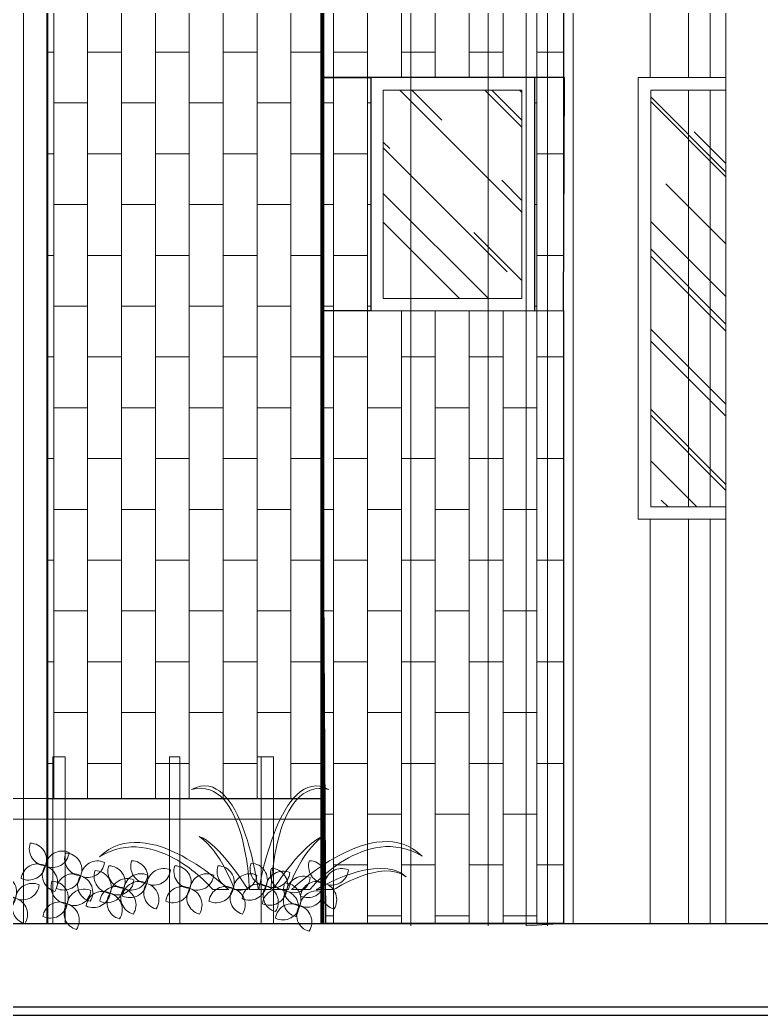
# Model space of a CAD drawing. Header units: inches. Extents: x 17.6 to 55, y 11.8 to 85.9.
# Drawn here: x 44.152 to 45.931, y 59.442 to 61.831 of the extents above; entities that cross this region are included whole.
import ezdxf

# ---------------------------------------------------------------- set-up
doc = ezdxf.new("R2010")
doc.units = ezdxf.units.IN
doc.header["$MEASUREMENT"] = 0
doc.layers.add('8', color=3, linetype='Continuous')
doc.layers.add('FURNITURE F 1 100', color=7, linetype='Continuous', lineweight=13, true_color=0x93979a)
doc.layers.add('HATCH F 1 100', color=7, linetype='Continuous', lineweight=0, true_color=0xc9c9c9)
doc.layers.add('TREE G 1 100', color=7, linetype='Continuous', lineweight=9, true_color=0xbed3d5, transparency=0.6)
doc.layers.add('VEGETACION', color=86, linetype='Continuous', lineweight=13)
doc.layers.add('WALL 1 100', color=250, linetype='Continuous', lineweight=30)
pattern_1 = [(90, (-1398.88951, -763.15725), (-0.08129016, 5e-18), []), (180, (-1398.88951, -763.15725), (-0.08129016, -0.12192), [0.08129016, -0.08129016])]

# ---------------------------------------------------------------- blocks, each defined once
blk = doc.blocks.new('A4')
at = {"layer": 'TREE G 1 100'}
for centre, radius, start, end in [((0.0419, 0.0818), 0.0911, 161.0667, 266.4037), ((-0.0453, 0.0236), 0.0878, 338.147, 89.3234), ((0.1264, -0.0215), 0.0911, 66.8071, 172.1441), ((0.0748, 0.0698), 0.0878, 243.8874, 355.0638), ((-0.0049, -0.0866), 0.0878, 62.1384, 173.3149), ((-0.0536, 0.0062), 0.0911, 245.0581, 350.3951), ((0.1077, -0.0598), 0.0878, 144.6671, 255.8435), ((0.0094, -0.0961), 0.0911, 327.5868, 72.9238)]:
    blk.add_arc(centre, radius, start, end, dxfattribs=at)

msp = doc.modelspace()

# ---------------------------------------------------------------- hatches: boundary and pattern name
at = {"layer": 'HATCH F 1 100'}
h = msp.add_hatch(dxfattribs=at)
h.set_pattern_fill('JIS_WOOD', color=256, scale=0.08, angle=45, style=0)
h.set_pattern_definition([(90, (-1392.510646, -763.15784), (-0.0565685424, 1e-17), [])])
h.paths.add_polyline_path([(44.11, 61.8618), (44.2188, 61.8618), (44.2188, 59.6618), (44.11, 59.6618)])
h = msp.add_hatch(dxfattribs=at)
h.set_pattern_fill('AR-BRSTD', color=256, scale=0.0012, angle=90, style=0)
h.set_pattern_definition([(90, (-1392.81396, -763.15721), (-0.08129016, 5e-18), []), (180, (-1392.81396, -763.15721), (-0.08129016, -0.12192), [0.08129016, -0.08129016])])
h.paths.add_polyline_path([(44.2188, 61.8624), (44.2188, 59.9624), (44.8778, 59.9624), (44.8778, 61.8617)])
h = msp.add_hatch(dxfattribs=at)
h.set_pattern_fill('AR-BRSTD', color=256, scale=0.0012, angle=90, style=0)
h.set_pattern_definition(pattern_1)
h.paths.add_polyline_path([(44.8778, 61.8617), (45.4568, 61.8617), (45.4568, 61.6924), (44.8778, 61.6924)])
h.paths.add_polyline_path([(44.9942, 61.6924), (44.9942, 61.1327), (44.8778, 61.1324), (44.8778, 61.6924)])
h = msp.add_hatch(dxfattribs=at)
h.set_pattern_fill('AR-BRSTD', color=256, scale=0.0012, angle=90, style=0)
h.set_pattern_definition(pattern_1)
h.paths.add_polyline_path([(45.3868, 61.1324), (45.4568, 61.1337), (45.4592, 61.6924), (45.3868, 61.6924)])
h = msp.add_hatch(dxfattribs=at)
h.set_pattern_fill('AR-RROOF', color=256, scale=0.008, angle=135, style=0)
h.set_pattern_definition([(135, (-1398.8895, -763.15725), (-0.459789113, 0.172420918), [3.048, -0.4064, 1.016, -0.2032]), (135, (-1399.15245, -763.038), (-0.047415752, -0.33478395), [0.6096, -0.067056, 1.2192, -0.1524]), (135, (-1399.08348, -763.20754), (-0.843425655, 0.650888964), [1.6256, -0.28448, 0.8128, -0.2032])])
h.paths.add_polyline_path([(45.8463, 61.6624), (45.6658, 61.6624), (45.6658, 60.6624), (45.8463, 60.6624)])
h.paths.add_polyline_path([(45.0242, 61.6624), (45.3568, 61.6624), (45.3568, 61.1624), (45.0242, 61.1624)])
h = msp.add_hatch(dxfattribs=at)
h.set_pattern_fill('AR-BRSTD', color=256, scale=0.0012, angle=90, style=0)
h.set_pattern_definition(pattern_1)
h.paths.add_polyline_path([(44.8778, 61.1324), (45.4568, 61.1337), (45.4568, 59.6624), (44.8866, 59.6624)])

# ---------------------------------------------------------------- linework, layer by layer
at = {"layer": 'FURNITURE F 1 100', "lineweight": 9}
for p, q in [((45.4568, 62.8624), (45.4568, 59.6624)), ((45.8463, 62.3624), (45.8463, 59.6624)), ((45.0242, 61.6624), (45.3568, 61.6624)), ((45.6658, 61.6624), (45.8463, 61.6624)), ((45.6658, 61.6624), (45.6658, 60.6624)), ((45.0242, 61.1624), (45.3568, 61.1624)), ((45.6658, 60.6624), (45.8463, 60.6624))]:
    msp.add_line(p, q, dxfattribs=at)
at = {"layer": 'FURNITURE F 1 100'}
for p, q in [((45.4799, 62.3779), (45.4799, 59.6624)), ((45.6648, 62.3689), (45.6648, 61.6924)), ((45.7563, 62.3654), (45.7563, 61.6924)), ((45.808, 62.3636), (45.808, 61.6924)), ((45.4568, 62.1624), (45.4568, 59.6624)), ((44.8778, 61.8624), (44.8778, 59.6624)), ((45.0905, 61.8624), (45.0905, 59.6565)), ((45.2754, 61.8624), (45.2754, 59.6565)), ((45.3668, 61.8624), (45.3668, 59.6565)), ((45.4185, 61.8624), (45.4185, 59.6565)), ((45.8463, 61.6924), (45.6358, 61.6924)), ((45.6358, 61.6924), (45.6358, 60.6324)), ((45.0242, 61.6624), (45.0242, 61.1624)), ((45.3568, 61.1624), (45.3568, 61.6624)), ((45.7563, 61.6624), (45.7563, 60.6624)), ((45.808, 61.6624), (45.808, 60.6624)), ((45.6358, 60.6324), (45.8463, 60.6324)), ((45.6648, 60.6324), (45.6648, 59.6624)), ((45.7563, 60.6324), (45.7563, 59.6624)), ((45.808, 60.6324), (45.808, 59.6624)), ((44.2311, 59.6624), (44.2311, 60.0624)), ((44.2311, 60.0624), (44.2611, 60.0624)), ((44.2611, 59.6624), (44.2611, 60.0624)), ((44.5111, 59.6624), (44.5111, 60.0624)), ((44.5111, 60.0624), (44.5361, 60.0624)), ((44.5361, 59.6624), (44.5361, 60.0624)), ((44.7212, 60.0624), (44.7611, 60.0624)), ((44.7311, 59.6624), (44.7311, 60.0624)), ((44.7611, 59.6624), (44.7611, 60.0624)), ((44.8778, 60.0624), (44.8866, 59.6624)), ((37.7311, 59.9624), (44.8778, 59.9624)), ((37.7311, 59.9124), (44.8778, 59.9124)), ((35.9665, 59.6624), (49.9698, 59.6624)), ((45.3668, 59.6565), (45.4568, 59.6624))]:
    msp.add_line(p, q, dxfattribs=at)
at = {"layer": 'FURNITURE F 1 100', "const_width": 0.01, "flags": 128}
msp.add_lwpolyline([(44.8778, 61.8624), (44.8778, 59.6624)], dxfattribs=at)
at = {"layer": 'FURNITURE F 1 100'}
msp.add_lwpolyline([(44.9942, 61.6924), (45.3868, 61.6924), (45.3868, 61.1324), (44.9942, 61.1324)], close=True, dxfattribs=at)
for points in [[(45.0242, 61.6624), (45.3568, 61.6624), (45.3568, 61.1624), (45.0242, 61.1624), (45.0242, 61.6624)], [(45.8463, 61.6624), (45.6658, 61.6624), (45.6658, 60.6624), (45.8463, 60.6624), (45.8463, 61.6624)]]:
    msp.add_lwpolyline(points, dxfattribs=at)
at = {"layer": 'TREE G 1 100'}
for points in [[(44.7032, 59.7435), (44.7032, 59.7466), (44.7028, 59.7501), (44.7024, 59.7551), (44.702, 59.7613), (44.7017, 59.7683), (44.7009, 59.7764), (44.7001, 59.7857), (44.6989, 59.7954), (44.6974, 59.8058), (44.6959, 59.8167), (44.6939, 59.8279), (44.6916, 59.8399), (44.6889, 59.8515), (44.6862, 59.8639), (44.6831, 59.8758), (44.6792, 59.8878), (44.6754, 59.8994), (44.6707, 59.911), (44.6657, 59.9219), (44.6603, 59.9323), (44.6545, 59.9424), (44.6483, 59.9517), (44.6413, 59.9598), (44.6336, 59.9675), (44.6254, 59.9737), (44.6169, 59.9791), (44.6077, 59.983), (44.5976, 59.9857), (44.5872, 59.9869), (44.5759, 59.9861), (44.5639, 59.9842), (44.5752, 59.9888), (44.5856, 59.9915), (44.596, 59.9927), (44.6057, 59.9915), (44.615, 59.9892), (44.6235, 59.9849), (44.632, 59.9795), (44.6401, 59.9726), (44.6475, 59.9648), (44.6548, 59.9559), (44.6614, 59.9459), (44.668, 59.9354), (44.6738, 59.9238), (44.6792, 59.9118), (44.6846, 59.8998), (44.6939, 59.8743), (44.6982, 59.8615), (44.702, 59.8488), (44.7055, 59.836), (44.7086, 59.8236), (44.7113, 59.8116), (44.714, 59.8004), (44.716, 59.79), (44.7179, 59.7799), (44.7198, 59.771), (44.721, 59.7633), (44.7222, 59.7563), (44.7229, 59.7509), (44.7237, 59.747), (44.7241, 59.7443), (44.7241, 59.7435), (44.7032, 59.7435)], [(44.7547, 59.7435), (44.7256, 59.7435), (44.7256, 59.7443), (44.7264, 59.747), (44.7268, 59.7509), (44.728, 59.7563), (44.7295, 59.7629), (44.7311, 59.771), (44.733, 59.7799), (44.7353, 59.7896), (44.738, 59.8004), (44.7407, 59.8116), (44.7442, 59.8232), (44.7477, 59.8356), (44.7516, 59.848), (44.7558, 59.8608), (44.7605, 59.8739), (44.7655, 59.8867), (44.7705, 59.8991), (44.7763, 59.9114), (44.7821, 59.923), (44.7887, 59.9346), (44.7953, 59.9451), (44.8022, 59.9551), (44.8096, 59.964), (44.8177, 59.9722), (44.8258, 59.9787), (44.8343, 59.9845), (44.8432, 59.9884), (44.8525, 59.9911), (44.8622, 59.9923), (44.8723, 59.9915), (44.8827, 59.9888), (44.8935, 59.9842), (44.8815, 59.9861), (44.8703, 59.9865), (44.8599, 59.9853), (44.8498, 59.9826), (44.8405, 59.9784), (44.832, 59.9733), (44.8239, 59.9668), (44.8162, 59.9594), (44.8096, 59.9509), (44.803, 59.9416), (44.7972, 59.9319), (44.7918, 59.9211), (44.7868, 59.9103), (44.7825, 59.8987), (44.7783, 59.8871), (44.7748, 59.8751), (44.7717, 59.8631), (44.7686, 59.8511), (44.7663, 59.8391), (44.7639, 59.8275), (44.762, 59.8163), (44.7605, 59.8054), (44.7589, 59.795), (44.7577, 59.7853), (44.757, 59.7764), (44.7562, 59.7683), (44.7558, 59.7613), (44.755, 59.7551), (44.755, 59.7501), (44.7547, 59.7466), (44.7547, 59.7435)], [(44.6668, 59.7435), (44.6665, 59.7447), (44.6653, 59.7474), (44.6637, 59.7521), (44.6614, 59.7582), (44.6583, 59.7656), (44.6545, 59.7741), (44.6498, 59.7834), (44.6448, 59.7934), (44.6394, 59.8039), (44.6328, 59.8147), (44.6258, 59.8252), (44.6185, 59.8356), (44.6104, 59.8457), (44.6015, 59.855), (44.5922, 59.8635), (44.5821, 59.8708), (44.5906, 59.8677), (44.5999, 59.8623), (44.6092, 59.855), (44.6189, 59.8464), (44.6289, 59.8364), (44.6386, 59.8259), (44.6483, 59.8147), (44.6576, 59.8031), (44.6661, 59.7919), (44.6742, 59.7811), (44.6815, 59.771), (44.6877, 59.7617), (44.6931, 59.7544), (44.697, 59.7486), (44.6993, 59.7447), (44.7001, 59.7435), (44.6668, 59.7435)], [(44.7968, 59.7435), (44.7589, 59.7435), (44.7597, 59.7447), (44.7624, 59.7486), (44.7663, 59.7544), (44.7717, 59.7617), (44.7783, 59.771), (44.7856, 59.7811), (44.7937, 59.7919), (44.803, 59.8031), (44.8123, 59.8147), (44.8224, 59.8259), (44.8324, 59.8364), (44.8425, 59.8464), (44.8525, 59.855), (44.8622, 59.8623), (44.8715, 59.8677), (44.88, 59.8708), (44.8699, 59.8635), (44.8606, 59.855), (44.8518, 59.8457), (44.8436, 59.8356), (44.8363, 59.8252), (44.8293, 59.8147), (44.8231, 59.8039), (44.8173, 59.7934), (44.8123, 59.7834), (44.808, 59.7741), (44.8046, 59.7656), (44.8015, 59.7582), (44.7991, 59.7521), (44.7976, 59.7474), (44.7968, 59.7447), (44.7968, 59.7435)], [(44.6154, 59.7435), (44.615, 59.7439), (44.6138, 59.7455), (44.6119, 59.7474), (44.6092, 59.7505), (44.6061, 59.754), (44.6019, 59.7579), (44.5922, 59.7675), (44.5798, 59.7784), (44.5728, 59.7845), (44.5651, 59.7904), (44.5574, 59.7965), (44.5489, 59.8023), (44.54, 59.8081), (44.5307, 59.8139), (44.5206, 59.8194), (44.5106, 59.8248), (44.5001, 59.8294), (44.4893, 59.8337), (44.4781, 59.8375), (44.4668, 59.841), (44.4552, 59.8433), (44.4432, 59.8449), (44.4313, 59.8461), (44.4193, 59.8461), (44.4069, 59.8449), (44.3941, 59.843), (44.3817, 59.8395), (44.369, 59.8352), (44.3562, 59.8294), (44.3434, 59.8225), (44.3543, 59.8317), (44.3659, 59.8399), (44.3775, 59.8461), (44.3899, 59.8507), (44.4022, 59.8542), (44.4146, 59.8561), (44.4274, 59.8569), (44.4401, 59.8565), (44.4533, 59.8553), (44.4661, 59.853), (44.4792, 59.8499), (44.492, 59.8461), (44.5048, 59.8414), (44.5171, 59.836), (44.5295, 59.8306), (44.5415, 59.8244), (44.5531, 59.8178), (44.5643, 59.8112), (44.5752, 59.8043), (44.5856, 59.7977), (44.5953, 59.7907), (44.6046, 59.7842), (44.6131, 59.7776), (44.6212, 59.7714), (44.6282, 59.7656), (44.6347, 59.7602), (44.6401, 59.7555), (44.6448, 59.7513), (44.6483, 59.7482), (44.651, 59.7455), (44.6529, 59.7439), (44.6533, 59.7435), (44.6154, 59.7435)], [(44.8483, 59.7435), (44.8042, 59.7435), (44.8049, 59.7439), (44.8065, 59.7459), (44.8092, 59.7482), (44.8131, 59.7517), (44.8177, 59.7559), (44.8235, 59.7606), (44.8301, 59.766), (44.8374, 59.7718), (44.8456, 59.778), (44.8541, 59.7845), (44.8637, 59.7915), (44.8738, 59.7985), (44.8842, 59.8054), (44.8955, 59.8124), (44.9067, 59.819), (44.9187, 59.8256), (44.9311, 59.8317), (44.9434, 59.8375), (44.9562, 59.843), (44.969, 59.8476), (44.9821, 59.8519), (44.9949, 59.855), (45.008, 59.8573), (45.0212, 59.8584), (45.034, 59.8588), (45.0467, 59.858), (45.0591, 59.8561), (45.0715, 59.8526), (45.0835, 59.848), (45.0951, 59.8414), (45.1063, 59.8337), (45.1171, 59.824), (45.1044, 59.831), (45.0916, 59.8364), (45.0788, 59.8406), (45.0664, 59.8437), (45.0541, 59.8457), (45.0417, 59.8468), (45.0293, 59.8468), (45.0173, 59.8457), (45.0057, 59.8437), (44.9941, 59.8414), (44.9829, 59.8379), (44.9717, 59.8341), (44.9612, 59.8298), (44.9508, 59.8252), (44.9407, 59.8198), (44.9311, 59.8143), (44.9218, 59.8085), (44.9129, 59.8023), (44.9047, 59.7965), (44.8966, 59.7904), (44.8893, 59.7845), (44.8827, 59.7787), (44.8761, 59.7729), (44.8703, 59.7675), (44.8606, 59.7579), (44.8572, 59.754), (44.8537, 59.7505), (44.8514, 59.7474), (44.8494, 59.7455), (44.8487, 59.7439), (44.8483, 59.7435)], [(44.9055, 59.7435), (44.8634, 59.7435), (44.8649, 59.7447), (44.8699, 59.7474), (44.8777, 59.7517), (44.8881, 59.7567), (44.9005, 59.7629), (44.9144, 59.7691), (44.9303, 59.7757), (44.9469, 59.7815), (44.9643, 59.7869), (44.9825, 59.7911), (45.0003, 59.7938), (45.0181, 59.7946), (45.0351, 59.7938), (45.0514, 59.79), (45.0661, 59.7838), (45.0792, 59.7741), (45.068, 59.7811), (45.0552, 59.7857), (45.0421, 59.788), (45.0278, 59.7884), (45.0135, 59.7873), (44.9991, 59.7842), (44.9848, 59.7803), (44.9709, 59.7757), (44.9577, 59.7706), (44.9454, 59.7652), (44.9341, 59.7598), (44.9245, 59.7548), (44.9167, 59.7501), (44.9106, 59.7466), (44.9067, 59.7443), (44.9055, 59.7435)]]:
    msp.add_lwpolyline(points, dxfattribs=at)
at = {"layer": 'WALL 1 100', "linetype": 'Continuous'}
for p, q in [((18.1285, 59.6624), (49.9698, 59.6624)), ((18.1285, 59.4624), (49.9698, 59.4624)), ((18.1285, 59.4424), (49.9698, 59.4424))]:
    msp.add_line(p, q, dxfattribs=at)
at = {"layer": 'WALL 1 100'}
for points in [[(44.11, 61.8618), (44.2188, 61.8618), (44.2188, 59.6618), (44.11, 59.6618), (44.11, 61.8618)], [(44.2188, 61.8624), (44.2188, 59.9624), (44.8778, 59.9624), (44.8778, 61.8617), (44.2188, 61.8624)], [(44.8778, 61.8617), (45.4568, 61.8617), (45.4568, 61.6924), (44.8778, 61.6924), (44.8778, 61.8617)], [(44.9942, 61.6924), (44.9942, 61.1327), (44.8778, 61.1324), (44.8778, 61.6924), (44.9942, 61.6924)], [(45.3868, 61.1324), (45.4568, 61.1337), (45.4592, 61.6924), (45.3868, 61.6924), (45.3868, 61.1324)], [(44.8778, 61.1324), (45.4568, 61.1337), (45.4568, 59.6624), (44.8866, 59.6624), (44.8778, 61.1324)]]:
    msp.add_lwpolyline(points, dxfattribs=at)

# ---------------------------------------------------------------- block references
at = {"layer": '8', "linetype": 'Continuous', "xscale": 0.4515620124002453, "yscale": 0.4515620124002453, "zscale": 0.4515620124002453}
for p in [(44.1972, 59.8048), (44.3527, 59.7388), (44.1254, 59.7272), (44.2494, 59.7134), (44.8073, 59.7092)]:
    msp.add_blockref('A4', p, dxfattribs=at)
at = {"layer": 'VEGETACION', "xscale": 0.4515620124002453, "yscale": 0.4515620124002453, "zscale": 0.4515620124002453}
for p in [(44.2819, 59.7809), (44.4404, 59.7626), (44.8671, 59.7626), (44.3856, 59.7504), (44.544, 59.7504), (44.6476, 59.7504), (44.7269, 59.7565), (44.7756, 59.7443)]:
    msp.add_blockref('A4', p, dxfattribs=at)

doc.saveas('drawing.dxf')
